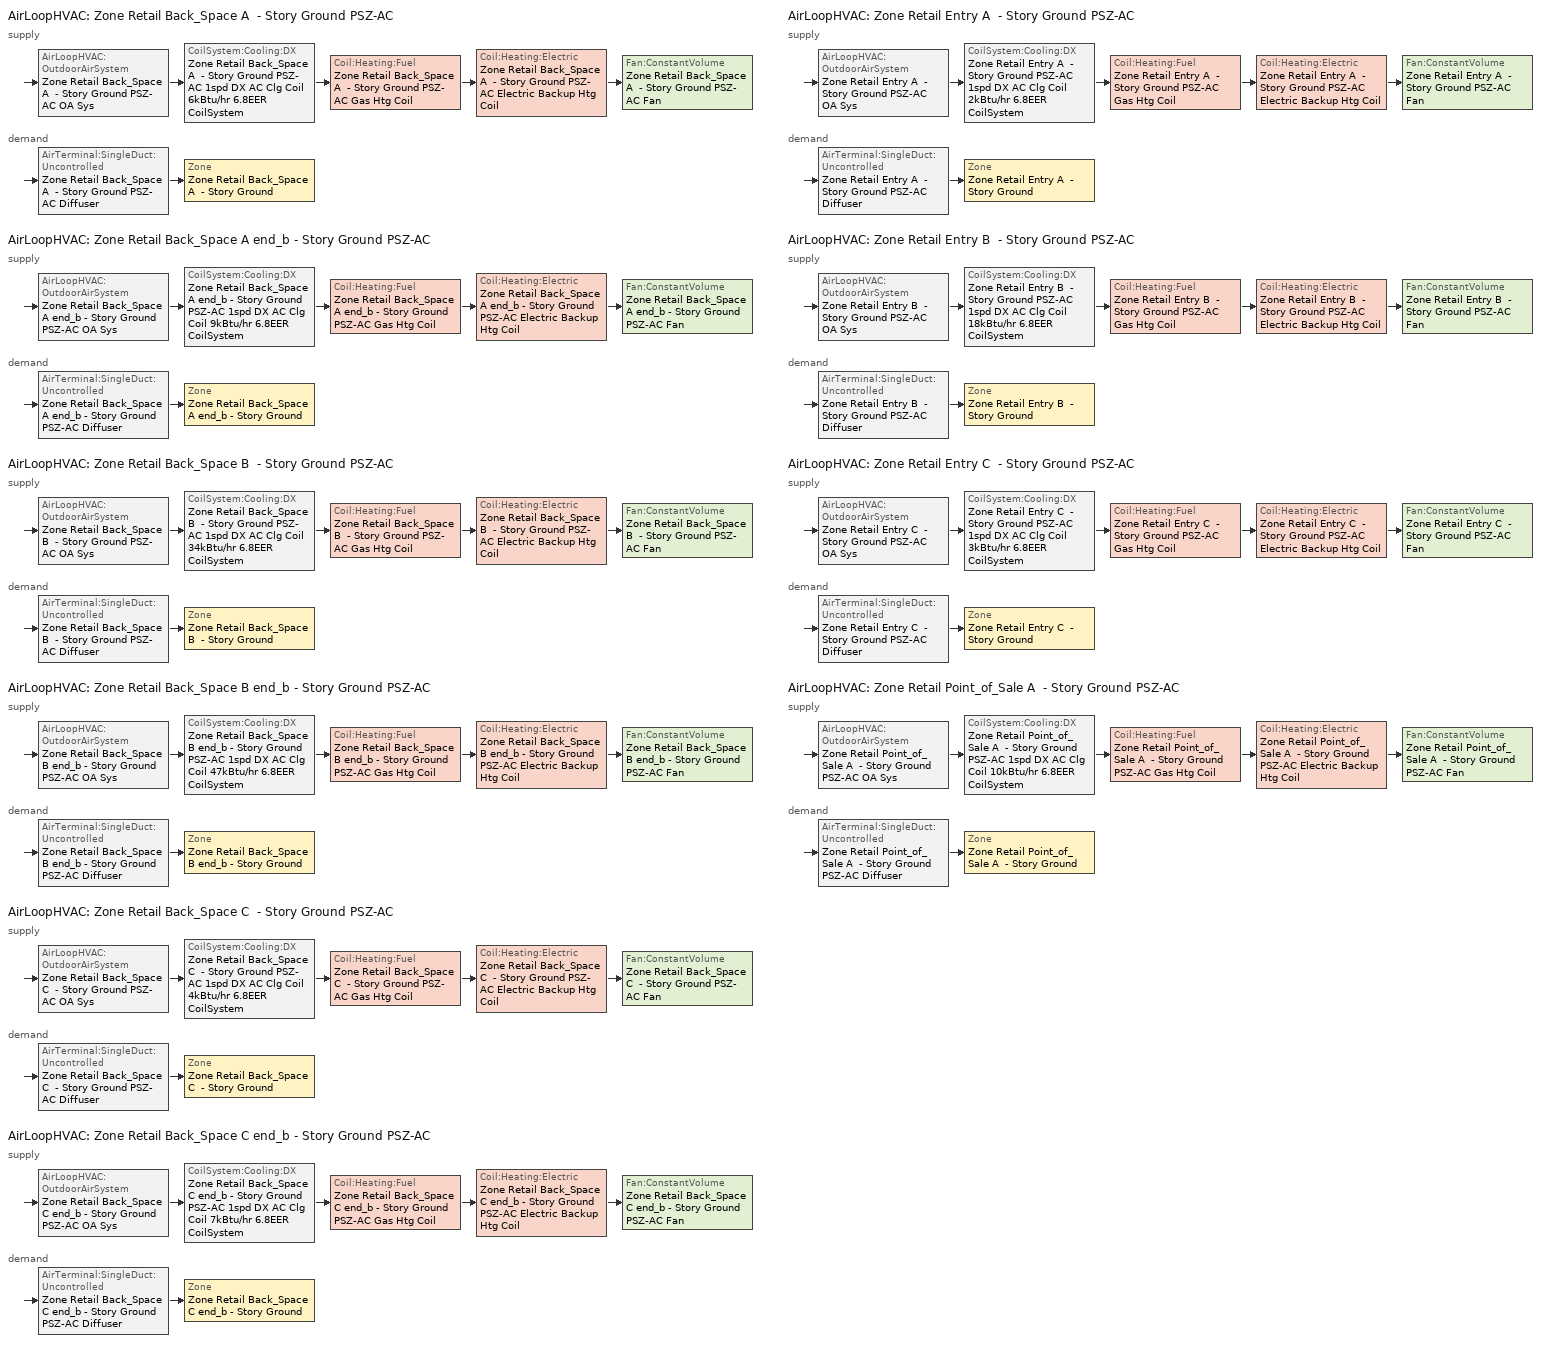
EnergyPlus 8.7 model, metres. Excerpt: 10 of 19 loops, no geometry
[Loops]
AirLoopHVAC 'Zone Retail Back_Space A  - Story Ground PSZ-AC'
 supply: AirLoopHVAC:OutdoorAirSystem 'Zone Retail Back_Space A  - Story Ground PSZ-AC OA Sys' > CoilSystem:Cooling:DX 'Zone Retail Back_Space A  - Story Ground PSZ-AC 1spd DX AC Clg Coil 6kBtu/hr 6.8EER CoilSystem' > Coil:Heating:Fuel 'Zone Retail Back_Space A  - Story Ground PSZ-AC Gas Htg Coil' > Coil:Heating:Electric 'Zone Retail Back_Space A  - Story Ground PSZ-AC Electric Backup Htg Coil' > Fan:ConstantVolume 'Zone Retail Back_Space A  - Story Ground PSZ-AC Fan'
 demand: AirTerminal:SingleDuct:Uncontrolled 'Zone Retail Back_Space A  - Story Ground PSZ-AC Diffuser' > Zone 'Zone Retail Back_Space A  - Story Ground'
AirLoopHVAC 'Zone Retail Back_Space A end_b - Story Ground PSZ-AC'
 supply: AirLoopHVAC:OutdoorAirSystem 'Zone Retail Back_Space A end_b - Story Ground PSZ-AC OA Sys' > CoilSystem:Cooling:DX 'Zone Retail Back_Space A end_b - Story Ground PSZ-AC 1spd DX AC Clg Coil 9kBtu/hr 6.8EER CoilSystem' > Coil:Heating:Fuel 'Zone Retail Back_Space A end_b - Story Ground PSZ-AC Gas Htg Coil' > Coil:Heating:Electric 'Zone Retail Back_Space A end_b - Story Ground PSZ-AC Electric Backup Htg Coil' > Fan:ConstantVolume 'Zone Retail Back_Space A end_b - Story Ground PSZ-AC Fan'
 demand: AirTerminal:SingleDuct:Uncontrolled 'Zone Retail Back_Space A end_b - Story Ground PSZ-AC Diffuser' > Zone 'Zone Retail Back_Space A end_b - Story Ground'
AirLoopHVAC 'Zone Retail Back_Space B  - Story Ground PSZ-AC'
 supply: AirLoopHVAC:OutdoorAirSystem 'Zone Retail Back_Space B  - Story Ground PSZ-AC OA Sys' > CoilSystem:Cooling:DX 'Zone Retail Back_Space B  - Story Ground PSZ-AC 1spd DX AC Clg Coil 34kBtu/hr 6.8EER CoilSystem' > Coil:Heating:Fuel 'Zone Retail Back_Space B  - Story Ground PSZ-AC Gas Htg Coil' > Coil:Heating:Electric 'Zone Retail Back_Space B  - Story Ground PSZ-AC Electric Backup Htg Coil' > Fan:ConstantVolume 'Zone Retail Back_Space B  - Story Ground PSZ-AC Fan'
 demand: AirTerminal:SingleDuct:Uncontrolled 'Zone Retail Back_Space B  - Story Ground PSZ-AC Diffuser' > Zone 'Zone Retail Back_Space B  - Story Ground'
AirLoopHVAC 'Zone Retail Back_Space B end_b - Story Ground PSZ-AC'
 supply: AirLoopHVAC:OutdoorAirSystem 'Zone Retail Back_Space B end_b - Story Ground PSZ-AC OA Sys' > CoilSystem:Cooling:DX 'Zone Retail Back_Space B end_b - Story Ground PSZ-AC 1spd DX AC Clg Coil 47kBtu/hr 6.8EER CoilSystem' > Coil:Heating:Fuel 'Zone Retail Back_Space B end_b - Story Ground PSZ-AC Gas Htg Coil' > Coil:Heating:Electric 'Zone Retail Back_Space B end_b - Story Ground PSZ-AC Electric Backup Htg Coil' > Fan:ConstantVolume 'Zone Retail Back_Space B end_b - Story Ground PSZ-AC Fan'
 demand: AirTerminal:SingleDuct:Uncontrolled 'Zone Retail Back_Space B end_b - Story Ground PSZ-AC Diffuser' > Zone 'Zone Retail Back_Space B end_b - Story Ground'
AirLoopHVAC 'Zone Retail Back_Space C  - Story Ground PSZ-AC'
 supply: AirLoopHVAC:OutdoorAirSystem 'Zone Retail Back_Space C  - Story Ground PSZ-AC OA Sys' > CoilSystem:Cooling:DX 'Zone Retail Back_Space C  - Story Ground PSZ-AC 1spd DX AC Clg Coil 4kBtu/hr 6.8EER CoilSystem' > Coil:Heating:Fuel 'Zone Retail Back_Space C  - Story Ground PSZ-AC Gas Htg Coil' > Coil:Heating:Electric 'Zone Retail Back_Space C  - Story Ground PSZ-AC Electric Backup Htg Coil' > Fan:ConstantVolume 'Zone Retail Back_Space C  - Story Ground PSZ-AC Fan'
 demand: AirTerminal:SingleDuct:Uncontrolled 'Zone Retail Back_Space C  - Story Ground PSZ-AC Diffuser' > Zone 'Zone Retail Back_Space C  - Story Ground'
AirLoopHVAC 'Zone Retail Back_Space C end_b - Story Ground PSZ-AC'
 supply: AirLoopHVAC:OutdoorAirSystem 'Zone Retail Back_Space C end_b - Story Ground PSZ-AC OA Sys' > CoilSystem:Cooling:DX 'Zone Retail Back_Space C end_b - Story Ground PSZ-AC 1spd DX AC Clg Coil 7kBtu/hr 6.8EER CoilSystem' > Coil:Heating:Fuel 'Zone Retail Back_Space C end_b - Story Ground PSZ-AC Gas Htg Coil' > Coil:Heating:Electric 'Zone Retail Back_Space C end_b - Story Ground PSZ-AC Electric Backup Htg Coil' > Fan:ConstantVolume 'Zone Retail Back_Space C end_b - Story Ground PSZ-AC Fan'
 demand: AirTerminal:SingleDuct:Uncontrolled 'Zone Retail Back_Space C end_b - Story Ground PSZ-AC Diffuser' > Zone 'Zone Retail Back_Space C end_b - Story Ground'
AirLoopHVAC 'Zone Retail Entry A  - Story Ground PSZ-AC'
 supply: AirLoopHVAC:OutdoorAirSystem 'Zone Retail Entry A  - Story Ground PSZ-AC OA Sys' > CoilSystem:Cooling:DX 'Zone Retail Entry A  - Story Ground PSZ-AC 1spd DX AC Clg Coil 2kBtu/hr 6.8EER CoilSystem' > Coil:Heating:Fuel 'Zone Retail Entry A  - Story Ground PSZ-AC Gas Htg Coil' > Coil:Heating:Electric 'Zone Retail Entry A  - Story Ground PSZ-AC Electric Backup Htg Coil' > Fan:ConstantVolume 'Zone Retail Entry A  - Story Ground PSZ-AC Fan'
 demand: AirTerminal:SingleDuct:Uncontrolled 'Zone Retail Entry A  - Story Ground PSZ-AC Diffuser' > Zone 'Zone Retail Entry A  - Story Ground'
AirLoopHVAC 'Zone Retail Entry B  - Story Ground PSZ-AC'
 supply: AirLoopHVAC:OutdoorAirSystem 'Zone Retail Entry B  - Story Ground PSZ-AC OA Sys' > CoilSystem:Cooling:DX 'Zone Retail Entry B  - Story Ground PSZ-AC 1spd DX AC Clg Coil 18kBtu/hr 6.8EER CoilSystem' > Coil:Heating:Fuel 'Zone Retail Entry B  - Story Ground PSZ-AC Gas Htg Coil' > Coil:Heating:Electric 'Zone Retail Entry B  - Story Ground PSZ-AC Electric Backup Htg Coil' > Fan:ConstantVolume 'Zone Retail Entry B  - Story Ground PSZ-AC Fan'
 demand: AirTerminal:SingleDuct:Uncontrolled 'Zone Retail Entry B  - Story Ground PSZ-AC Diffuser' > Zone 'Zone Retail Entry B  - Story Ground'
AirLoopHVAC 'Zone Retail Entry C  - Story Ground PSZ-AC'
 supply: AirLoopHVAC:OutdoorAirSystem 'Zone Retail Entry C  - Story Ground PSZ-AC OA Sys' > CoilSystem:Cooling:DX 'Zone Retail Entry C  - Story Ground PSZ-AC 1spd DX AC Clg Coil 3kBtu/hr 6.8EER CoilSystem' > Coil:Heating:Fuel 'Zone Retail Entry C  - Story Ground PSZ-AC Gas Htg Coil' > Coil:Heating:Electric 'Zone Retail Entry C  - Story Ground PSZ-AC Electric Backup Htg Coil' > Fan:ConstantVolume 'Zone Retail Entry C  - Story Ground PSZ-AC Fan'
 demand: AirTerminal:SingleDuct:Uncontrolled 'Zone Retail Entry C  - Story Ground PSZ-AC Diffuser' > Zone 'Zone Retail Entry C  - Story Ground'
AirLoopHVAC 'Zone Retail Point_of_Sale A  - Story Ground PSZ-AC'
 supply: AirLoopHVAC:OutdoorAirSystem 'Zone Retail Point_of_Sale A  - Story Ground PSZ-AC OA Sys' > CoilSystem:Cooling:DX 'Zone Retail Point_of_Sale A  - Story Ground PSZ-AC 1spd DX AC Clg Coil 10kBtu/hr 6.8EER CoilSystem' > Coil:Heating:Fuel 'Zone Retail Point_of_Sale A  - Story Ground PSZ-AC Gas Htg Coil' > Coil:Heating:Electric 'Zone Retail Point_of_Sale A  - Story Ground PSZ-AC Electric Backup Htg Coil' > Fan:ConstantVolume 'Zone Retail Point_of_Sale A  - Story Ground PSZ-AC Fan'
 demand: AirTerminal:SingleDuct:Uncontrolled 'Zone Retail Point_of_Sale A  - Story Ground PSZ-AC Diffuser' > Zone 'Zone Retail Point_of_Sale A  - Story Ground'
[ZoneControl:Thermostat] Control Object Type 1=ThermostatSetpoint:DualSetpoint
Name | Zone or ZoneList | Control Type Schedule | Control Name 1
Zone Retail Back_Space A  - Story Ground Thermostat | Zone Retail Back_Space A  - Story Ground | Zone Retail Back_Space A  - Story Ground Thermostat Schedule | Retail Back_Space - CEC Pre-1978 Thermostat 5
Zone Retail Back_Space A end_b - Story Ground Thermostat | Zone Retail Back_Space A end_b - Story Ground | Zone Retail Back_Space A end_b - Story Ground Thermostat Schedule | Retail Back_Space - CEC Pre-1978 Thermostat
Zone Retail Back_Space B  - Story Ground Thermostat | Zone Retail Back_Space B  - Story Ground | Zone Retail Back_Space B  - Story Ground Thermostat Schedule | Retail Back_Space - CEC Pre-1978 Thermostat 4
Zone Retail Back_Space B end_b - Story Ground Thermostat | Zone Retail Back_Space B end_b - Story Ground | Zone Retail Back_Space B end_b - Story Ground Thermostat Schedule | Retail Back_Space - CEC Pre-1978 Thermostat 2
Zone Retail Back_Space C  - Story Ground Thermostat | Zone Retail Back_Space C  - Story Ground | Zone Retail Back_Space C  - Story Ground Thermostat Schedule | Retail Back_Space - CEC Pre-1978 Thermostat 1
Zone Retail Back_Space C end_b - Story Ground Thermostat | Zone Retail Back_Space C end_b - Story Ground | Zone Retail Back_Space C end_b - Story Ground Thermostat Schedule | Retail Back_Space - CEC Pre-1978 Thermostat 3
Zone Retail Entry A  - Story Ground Thermostat | Zone Retail Entry A  - Story Ground | Zone Retail Entry A  - Story Ground Thermostat Schedule | Retail Entry - CEC Pre-1978 Thermostat 1
Zone Retail Entry B  - Story Ground Thermostat | Zone Retail Entry B  - Story Ground | Zone Retail Entry B  - Story Ground Thermostat Schedule | Retail Entry - CEC Pre-1978 Thermostat 2
Zone Retail Entry C  - Story Ground Thermostat | Zone Retail Entry C  - Story Ground | Zone Retail Entry C  - Story Ground Thermostat Schedule | Retail Entry - CEC Pre-1978 Thermostat
Zone Retail Point_of_Sale A  - Story Ground Thermostat | Zone Retail Point_of_Sale A  - Story Ground | Zone Retail Point_of_Sale A  - Story Ground Thermostat Schedule | Retail Point_of_Sale - CEC Pre-1978 Thermostat 2
[ThermostatSetpoint:DualSetpoint] Heating Setpoint Temperature Schedule=Retail HtgSetp
Name | Cooling Setpoint Temperature Schedule
Retail Back_Space - CEC Pre-1978 Thermostat 5; Retail Back_Space - CEC Pre-1978 Thermostat; Retail Back_Space - CEC Pre-1978 Thermostat 4; Retail Back_Space - CEC Pre-1978 Thermostat 2; Retail Back_Space - CEC Pre-1978 Thermostat 1; Retail Back_Space - CEC Pre-1978 Thermostat 3; Retail Point_of_Sale - CEC Pre-1978 Thermostat 2 | Retail ClgSetp
Retail Entry - CEC Pre-1978 Thermostat 1; Retail Entry - CEC Pre-1978 Thermostat 2; Retail Entry - CEC Pre-1978 Thermostat | Retail FRONT ENTRY COOLING_CBES
[AirTerminal:SingleDuct:Uncontrolled] Availability Schedule=Always On Discrete; Maximum Air Flow Rate {m3/s}=AutoSize
Zone Retail Back_Space A  - Story Ground PSZ-AC Diffuser; Zone Retail Back_Space A end_b - Story Ground PSZ-AC Diffuser; Zone Retail Back_Space B  - Story Ground PSZ-AC Diffuser; Zone Retail Back_Space B end_b - Story Ground PSZ-AC Diffuser; Zone Retail Back_Space C  - Story Ground PSZ-AC Diffuser; Zone Retail Back_Space C end_b - Story Ground PSZ-AC Diffuser; Zone Retail Entry A  - Story Ground PSZ-AC Diffuser; Zone Retail Entry B  - Story Ground PSZ-AC Diffuser; Zone Retail Entry C  - Story Ground PSZ-AC Diffuser; Zone Retail Point_of_Sale A  - Story Ground PSZ-AC Diffuser
[Zone equipment]
Zone Retail Back_Space A  - Story Ground: Zone Retail Back_Space A  - Story Ground PSZ-AC Diffuser
Zone Retail Back_Space A end_b - Story Ground: Zone Retail Back_Space A end_b - Story Ground PSZ-AC Diffuser
Zone Retail Back_Space B  - Story Ground: Zone Retail Back_Space B  - Story Ground PSZ-AC Diffuser
Zone Retail Back_Space B end_b - Story Ground: Zone Retail Back_Space B end_b - Story Ground PSZ-AC Diffuser
Zone Retail Back_Space C  - Story Ground: Zone Retail Back_Space C  - Story Ground PSZ-AC Diffuser
Zone Retail Back_Space C end_b - Story Ground: Zone Retail Back_Space C end_b - Story Ground PSZ-AC Diffuser
Zone Retail Entry A  - Story Ground: Zone Retail Entry A  - Story Ground PSZ-AC Diffuser
Zone Retail Entry B  - Story Ground: Zone Retail Entry B  - Story Ground PSZ-AC Diffuser
Zone Retail Entry C  - Story Ground: Zone Retail Entry C  - Story Ground PSZ-AC Diffuser
Zone Retail Point_of_Sale A  - Story Ground: Zone Retail Point_of_Sale A  - Story Ground PSZ-AC Diffuser
[Sizing:Zone] Zone Cooling Design Supply Air Temperature Input Method=SupplyAirTemperature; Zone Cooling Design Supply Air Temperature {C}=12.8; Zone Cooling Design Supply Air Temperature Difference {deltaC}=11.11; Zone Heating Design Supply Air Temperature Input Method=SupplyAirTemperature; Zone Heating Design Supply Air Temperature {C}=40; Zone Heating Design Supply Air Temperature Difference {deltaC}=11.11; Zone Cooling Design Supply Air Humidity Ratio {kgWater/kgDryAir}=0.0085; Zone Heating Design Supply Air Humidity Ratio {kgWater/kgDryAir}=0.008; Cooling Design Air Flow Method=DesignDay; Cooling Design Air Flow Rate {m3/s}=0; Cooling Minimum Air Flow per Zone Floor Area {m3/s-m2}=0.000762; Cooling Minimum Air Flow {m3/s}=0; Cooling Minimum Air Flow Fraction=0; Heating Design Air Flow Method=DesignDay; Heating Design Air Flow Rate {m3/s}=0; Heating Maximum Air Flow per Zone Floor Area {m3/s-m2}=0.002032; Heating Maximum Air Flow {m3/s}=0.141576; Heating Maximum Air Flow Fraction=0.3; Account for Dedicated Outdoor Air System=No
Name | Design Specification Outdoor Air Object | Design Specification Zone Air Distribution Object
Zone Retail Back_Space A  - Story Ground | Retail Back_Space Ventilation | Zone Retail Back_Space A  - Story Ground Design Spec Zone Air Dist
Zone Retail Back_Space A end_b - Story Ground | Retail Back_Space Ventilation | Zone Retail Back_Space A end_b - Story Ground Design Spec Zone Air Dist
Zone Retail Back_Space B  - Story Ground | Retail Back_Space Ventilation | Zone Retail Back_Space B  - Story Ground Design Spec Zone Air Dist
Zone Retail Back_Space B end_b - Story Ground | Retail Back_Space Ventilation | Zone Retail Back_Space B end_b - Story Ground Design Spec Zone Air Dist
Zone Retail Back_Space C  - Story Ground | Retail Back_Space Ventilation | Zone Retail Back_Space C  - Story Ground Design Spec Zone Air Dist
Zone Retail Back_Space C end_b - Story Ground | Retail Back_Space Ventilation | Zone Retail Back_Space C end_b - Story Ground Design Spec Zone Air Dist
Zone Retail Entry A  - Story Ground | Retail Entry Ventilation | Zone Retail Entry A  - Story Ground Design Spec Zone Air Dist
Zone Retail Entry B  - Story Ground | Retail Entry Ventilation | Zone Retail Entry B  - Story Ground Design Spec Zone Air Dist
Zone Retail Entry C  - Story Ground | Retail Entry Ventilation | Zone Retail Entry C  - Story Ground Design Spec Zone Air Dist
Zone Retail Point_of_Sale A  - Story Ground | Retail Point_of_Sale Ventilation | Zone Retail Point_of_Sale A  - Story Ground Design Spec Zone Air Dist
[DesignSpecification:ZoneAirDistribution] Zone Air Distribution Effectiveness in Cooling Mode=1; Zone Air Distribution Effectiveness in Heating Mode=1
Zone Retail Back_Space A  - Story Ground Design Spec Zone Air Dist; Zone Retail Back_Space A end_b - Story Ground Design Spec Zone Air Dist; Zone Retail Back_Space B  - Story Ground Design Spec Zone Air Dist; Zone Retail Back_Space B end_b - Story Ground Design Spec Zone Air Dist; Zone Retail Back_Space C  - Story Ground Design Spec Zone Air Dist; Zone Retail Back_Space C end_b - Story Ground Design Spec Zone Air Dist; Zone Retail Entry A  - Story Ground Design Spec Zone Air Dist; Zone Retail Entry B  - Story Ground Design Spec Zone Air Dist; Zone Retail Entry C  - Story Ground Design Spec Zone Air Dist; Zone Retail Point_of_Sale A  - Story Ground Design Spec Zone Air Dist
[Controller:MechanicalVentilation] Availability Schedule=Always On Discrete; Demand Controlled Ventilation=No; System Outdoor Air Method=ZoneSum
Name | Zone Name 1 | Design Specification Outdoor Air Object Name 1 | Design Specification Zone Air Distribution Object Name 1
Controller Mechanical Ventilation 17 | Zone Retail Back_Space A  - Story Ground | Retail Back_Space Ventilation | Zone Retail Back_Space A  - Story Ground Design Spec Zone Air Dist
Controller Mechanical Ventilation 18 | Zone Retail Back_Space A end_b - Story Ground | Retail Back_Space Ventilation | Zone Retail Back_Space A end_b - Story Ground Design Spec Zone Air Dist
Controller Mechanical Ventilation 15 | Zone Retail Back_Space B  - Story Ground | Retail Back_Space Ventilation | Zone Retail Back_Space B  - Story Ground Design Spec Zone Air Dist
Controller Mechanical Ventilation 3 | Zone Retail Back_Space B end_b - Story Ground | Retail Back_Space Ventilation | Zone Retail Back_Space B end_b - Story Ground Design Spec Zone Air Dist
Controller Mechanical Ventilation 4 | Zone Retail Back_Space C  - Story Ground | Retail Back_Space Ventilation | Zone Retail Back_Space C  - Story Ground Design Spec Zone Air Dist
Controller Mechanical Ventilation 6 | Zone Retail Back_Space C end_b - Story Ground | Retail Back_Space Ventilation | Zone Retail Back_Space C end_b - Story Ground Design Spec Zone Air Dist
Controller Mechanical Ventilation 9 | Zone Retail Entry A  - Story Ground | Retail Entry Ventilation | Zone Retail Entry A  - Story Ground Design Spec Zone Air Dist
Controller Mechanical Ventilation 8 | Zone Retail Entry B  - Story Ground | Retail Entry Ventilation | Zone Retail Entry B  - Story Ground Design Spec Zone Air Dist
Controller Mechanical Ventilation 12 | Zone Retail Entry C  - Story Ground | Retail Entry Ventilation | Zone Retail Entry C  - Story Ground Design Spec Zone Air Dist
Controller Mechanical Ventilation 5 | Zone Retail Point_of_Sale A  - Story Ground | Retail Point_of_Sale Ventilation | Zone Retail Point_of_Sale A  - Story Ground Design Spec Zone Air Dist
[DesignSpecification:OutdoorAir] Outdoor Air Method=Maximum; Outdoor Air Flow per Person {m3/s-person}=0.00707921; Outdoor Air Flow per Zone Floor Area {m3/s-m2}=0.001016; Outdoor Air Flow per Zone {m3/s}=0; Outdoor Air Flow Air Changes per Hour {1/hr}=0
Retail Back_Space Ventilation; Retail Entry Ventilation; Retail Point_of_Sale Ventilation
[AirLoopHVAC] Design Supply Air Flow Rate {m3/s}=AutoSize
Zone Retail Back_Space A  - Story Ground PSZ-AC; Zone Retail Back_Space A end_b - Story Ground PSZ-AC; Zone Retail Back_Space B  - Story Ground PSZ-AC; Zone Retail Back_Space B end_b - Story Ground PSZ-AC; Zone Retail Back_Space C  - Story Ground PSZ-AC; Zone Retail Back_Space C end_b - Story Ground PSZ-AC; Zone Retail Entry A  - Story Ground PSZ-AC; Zone Retail Entry B  - Story Ground PSZ-AC; Zone Retail Entry C  - Story Ground PSZ-AC; Zone Retail Point_of_Sale A  - Story Ground PSZ-AC
[Sizing:System] Type of Load to Size On=Sensible; Design Outdoor Air Flow Rate {m3/s}=Autosize; Central Heating Maximum System Air Flow Ratio=1; Preheat Design Temperature {C}=7; Preheat Design Humidity Ratio {kgWater/kgDryAir}=0.008; Precool Design Temperature {C}=12.8; Precool Design Humidity Ratio {kgWater/kgDryAir}=0.008; Central Cooling Design Supply Air Temperature {C}=12.8; Central Heating Design Supply Air Temperature {C}=40; Type of Zone Sum to Use=Coincident; 100% Outdoor Air in Cooling=No; 100% Outdoor Air in Heating=No; Central Cooling Design Supply Air Humidity Ratio {kgWater/kgDryAir}=0.0085; Central Heating Design Supply Air Humidity Ratio {kgWater/kgDryAir}=0.008; Cooling Supply Air Flow Rate Method=DesignDay; Cooling Supply Air Flow Rate {m3/s}=0; Cooling Supply Air Flow Rate Per Floor Area {m3/s-m2}=0.00996765; Cooling Fraction of Autosized Cooling Supply Air Flow Rate=1; Cooling Supply Air Flow Rate Per Unit Cooling Capacity {m3/s-W}=3.94755e-05; Heating Supply Air Flow Rate Method=DesignDay; Heating Supply Air Flow Rate {m3/s}=0; Heating Supply Air Flow Rate Per Floor Area {m3/s-m2}=0.00996765; Heating Fraction of Autosized Heating Supply Air Flow Rate=1; Heating Fraction of Autosized Cooling Supply Air Flow Rate=1; Heating Supply Air Flow Rate Per Unit Heating Capacity {m3/s-W}=3.15882e-05; System Outdoor Air Method=ZoneSum; Zone Maximum Outdoor Air Fraction=1; Cooling Design Capacity Method=CoolingDesignCapacity; Cooling Design Capacity {W}=Autosize; Cooling Design Capacity Per Floor Area {W/m2}=234.7; Fraction of Autosized Cooling Design Capacity=1; Heating Design Capacity Method=HeatingDesignCapacity; Heating Design Capacity {W}=Autosize; Heating Design Capacity Per Floor Area {W/m2}=157; Fraction of Autosized Heating Design Capacity=1; Central Cooling Capacity Control Method=OnOff
Zone Retail Back_Space A  - Story Ground PSZ-AC; Zone Retail Back_Space A end_b - Story Ground PSZ-AC; Zone Retail Back_Space B  - Story Ground PSZ-AC; Zone Retail Back_Space B end_b - Story Ground PSZ-AC; Zone Retail Back_Space C  - Story Ground PSZ-AC; Zone Retail Back_Space C end_b - Story Ground PSZ-AC; Zone Retail Entry A  - Story Ground PSZ-AC; Zone Retail Entry B  - Story Ground PSZ-AC; Zone Retail Entry C  - Story Ground PSZ-AC; Zone Retail Point_of_Sale A  - Story Ground PSZ-AC
[Controller:OutdoorAir] Minimum Outdoor Air Flow Rate {m3/s}=0; Maximum Outdoor Air Flow Rate {m3/s}=Autosize; Economizer Control Type=NoEconomizer; Economizer Control Action Type=ModulateFlow; Economizer Maximum Limit Dry-Bulb Temperature {C}=28; Economizer Maximum Limit Enthalpy {J/kg}=64000; Economizer Minimum Limit Dry-Bulb Temperature {C}=-100; Lockout Type=LockoutWithCompressor; Minimum Limit Type=FixedMinimum; Minimum Outdoor Air Schedule=Always On Discrete; High Humidity Control=No; Control High Indoor Humidity Based on Outdoor Humidity Ratio=Yes; Heat Recovery Bypass Control Type=BypassWhenOAFlowGreaterThanMinimum
Name | Mechanical Ventilation Controller
Zone Retail Back_Space A  - Story Ground PSZ-AC OA Sys Controller | Controller Mechanical Ventilation 17
Zone Retail Back_Space A end_b - Story Ground PSZ-AC OA Sys Controller | Controller Mechanical Ventilation 18
Zone Retail Back_Space B  - Story Ground PSZ-AC OA Sys Controller | Controller Mechanical Ventilation 15
Zone Retail Back_Space B end_b - Story Ground PSZ-AC OA Sys Controller | Controller Mechanical Ventilation 3
Zone Retail Back_Space C  - Story Ground PSZ-AC OA Sys Controller | Controller Mechanical Ventilation 4
Zone Retail Back_Space C end_b - Story Ground PSZ-AC OA Sys Controller | Controller Mechanical Ventilation 6
Zone Retail Entry A  - Story Ground PSZ-AC OA Sys Controller | Controller Mechanical Ventilation 9
Zone Retail Entry B  - Story Ground PSZ-AC OA Sys Controller | Controller Mechanical Ventilation 8
Zone Retail Entry C  - Story Ground PSZ-AC OA Sys Controller | Controller Mechanical Ventilation 12
Zone Retail Point_of_Sale A  - Story Ground PSZ-AC OA Sys Controller | Controller Mechanical Ventilation 5
[SetpointManager:MixedAir] Control Variable=Temperature
Node 243 OS Default SPM; Node 242 OS Default SPM; Node 241 OS Default SPM; Node 240 OS Default SPM; Node 255 OS Default SPM; Node 254 OS Default SPM; Node 253 OS Default SPM; Node 252 OS Default SPM; Node 219 OS Default SPM; Node 218 OS Default SPM; Node 217 OS Default SPM; Node 216 OS Default SPM; Node 75 OS Default SPM; Node 74 OS Default SPM; Node 73 OS Default SPM; Node 72 OS Default SPM; Node 87 OS Default SPM; Node 86 OS Default SPM; Node 85 OS Default SPM; Node 84 OS Default SPM; Node 111 OS Default SPM; Node 110 OS Default SPM; Node 109 OS Default SPM; Node 108 OS Default SPM; Node 147 OS Default SPM; Node 146 OS Default SPM; Node 145 OS Default SPM; Node 144 OS Default SPM; Node 135 OS Default SPM; Node 134 OS Default SPM; Node 133 OS Default SPM; Node 132 OS Default SPM; Node 183 OS Default SPM; Node 182 OS Default SPM; Node 181 OS Default SPM; Node 180 OS Default SPM; Node 99 OS Default SPM; Node 98 OS Default SPM; Node 97 OS Default SPM; Node 96 OS Default SPM
[CoilSystem:Cooling:DX] Availability Schedule=Always On Discrete
Name | Cooling Coil
Zone Retail Back_Space A  - Story Ground PSZ-AC 1spd DX AC Clg Coil 6kBtu/hr 6.8EER CoilSystem | Zone Retail Back_Space A  - Story Ground PSZ-AC 1spd DX AC Clg Coil 6kBtu/hr 6.8EER
Zone Retail Back_Space A end_b - Story Ground PSZ-AC 1spd DX AC Clg Coil 9kBtu/hr 6.8EER CoilSystem | Zone Retail Back_Space A end_b - Story Ground PSZ-AC 1spd DX AC Clg Coil 9kBtu/hr 6.8EER
Zone Retail Back_Space B  - Story Ground PSZ-AC 1spd DX AC Clg Coil 34kBtu/hr 6.8EER CoilSystem | Zone Retail Back_Space B  - Story Ground PSZ-AC 1spd DX AC Clg Coil 34kBtu/hr 6.8EER
Zone Retail Back_Space B end_b - Story Ground PSZ-AC 1spd DX AC Clg Coil 47kBtu/hr 6.8EER CoilSystem | Zone Retail Back_Space B end_b - Story Ground PSZ-AC 1spd DX AC Clg Coil 47kBtu/hr 6.8EER
Zone Retail Back_Space C  - Story Ground PSZ-AC 1spd DX AC Clg Coil 4kBtu/hr 6.8EER CoilSystem | Zone Retail Back_Space C  - Story Ground PSZ-AC 1spd DX AC Clg Coil 4kBtu/hr 6.8EER
Zone Retail Back_Space C end_b - Story Ground PSZ-AC 1spd DX AC Clg Coil 7kBtu/hr 6.8EER CoilSystem | Zone Retail Back_Space C end_b - Story Ground PSZ-AC 1spd DX AC Clg Coil 7kBtu/hr 6.8EER
Zone Retail Entry A  - Story Ground PSZ-AC 1spd DX AC Clg Coil 2kBtu/hr 6.8EER CoilSystem | Zone Retail Entry A  - Story Ground PSZ-AC 1spd DX AC Clg Coil 2kBtu/hr 6.8EER
Zone Retail Entry B  - Story Ground PSZ-AC 1spd DX AC Clg Coil 18kBtu/hr 6.8EER CoilSystem | Zone Retail Entry B  - Story Ground PSZ-AC 1spd DX AC Clg Coil 18kBtu/hr 6.8EER
Zone Retail Entry C  - Story Ground PSZ-AC 1spd DX AC Clg Coil 3kBtu/hr 6.8EER CoilSystem | Zone Retail Entry C  - Story Ground PSZ-AC 1spd DX AC Clg Coil 3kBtu/hr 6.8EER
Zone Retail Point_of_Sale A  - Story Ground PSZ-AC 1spd DX AC Clg Coil 10kBtu/hr 6.8EER CoilSystem | Zone Retail Point_of_Sale A  - Story Ground PSZ-AC 1spd DX AC Clg Coil 10kBtu/hr 6.8EER
[Coil:Cooling:DX:SingleSpeed] Availability Schedule=Always On Discrete; Gross Rated Total Cooling Capacity {W}=Autosize; Gross Rated Sensible Heat Ratio=Autosize; Rated Air Flow Rate {m3/s}=Autosize; Rated Evaporator Fan Power Per Volume Flow Rate {W/(m3/s)}=773.3; Condenser Type=AirCooled; Evaporative Condenser Effectiveness=0; Crankcase Heater Capacity {W}=0; Maximum Outdoor Dry-Bulb Temperature for Crankcase Heater Operation {C}=0; Basin Heater Capacity {W/K}=0; Basin Heater Setpoint Temperature {C}=10
Name | Gross Rated Cooling COP {W/W} | Total Cooling Capacity Function of Temperature Curve | Total Cooling Capacity Function of Flow Fraction Curve | Energy Input Ratio Function of Temperature Curve | Energy Input Ratio Function of Flow Fraction Curve | Part Load Fraction Correlation Curve
Zone Retail Back_Space A  - Story Ground PSZ-AC 1spd DX AC Clg Coil 6kBtu/hr 6.8EER | 2.3017 | Curve_Biquadratic_CBES_03 | Curve_Quadratic_CBES_04 | Curve_Biquadratic_CBES_04 | Curve_Quadratic_CBES_05 | Curve_Quadratic_CBES_06
Zone Retail Back_Space A end_b - Story Ground PSZ-AC 1spd DX AC Clg Coil 9kBtu/hr 6.8EER | 2.30325 | Curve_Biquadratic_CBES_5 | Curve_Quadratic_CBES_7 | Curve_Biquadratic_CBES_6 | Curve_Quadratic_CBES_8 | Curve_Quadratic_CBES_9
Zone Retail Back_Space B  - Story Ground PSZ-AC 1spd DX AC Clg Coil 34kBtu/hr 6.8EER | 2.31627 | Curve_Biquadratic_CBES_7 | Curve_Quadratic_CBES_10 | Curve_Biquadratic_CBES_8 | Curve_Quadratic_CBES_11 | Curve_Quadratic_CBES_12
Zone Retail Back_Space B end_b - Story Ground PSZ-AC 1spd DX AC Clg Coil 47kBtu/hr 6.8EER | 2.32351 | Curve_Biquadratic_CBES_9 | Curve_Quadratic_CBES_13 | Curve_Biquadratic_CBES_10 | Curve_Quadratic_CBES_14 | Curve_Quadratic_CBES_15
Zone Retail Back_Space C  - Story Ground PSZ-AC 1spd DX AC Clg Coil 4kBtu/hr 6.8EER | 2.3004 | Curve_Biquadratic_CBES_11 | Curve_Quadratic_CBES_16 | Curve_Biquadratic_CBES_12 | Curve_Quadratic_CBES_17 | Curve_Quadratic_CBES_18
Zone Retail Back_Space C end_b - Story Ground PSZ-AC 1spd DX AC Clg Coil 7kBtu/hr 6.8EER | 2.30234 | Curve_Biquadratic_CBES_13 | Curve_Quadratic_CBES_19 | Curve_Biquadratic_CBES_14 | Curve_Quadratic_CBES_20 | Curve_Quadratic_CBES_21
Zone Retail Entry A  - Story Ground PSZ-AC 1spd DX AC Clg Coil 2kBtu/hr 6.8EER | 2.29972 | Curve_Biquadratic_CBES_15 | Curve_Quadratic_CBES_22 | Curve_Biquadratic_CBES_16 | Curve_Quadratic_CBES_23 | Curve_Quadratic_CBES_24
Zone Retail Entry B  - Story Ground PSZ-AC 1spd DX AC Clg Coil 18kBtu/hr 6.8EER | 2.30795 | Curve_Biquadratic_CBES_17 | Curve_Quadratic_CBES_25 | Curve_Biquadratic_CBES_18 | Curve_Quadratic_CBES_26 | Curve_Quadratic_CBES_27
Zone Retail Entry C  - Story Ground PSZ-AC 1spd DX AC Clg Coil 3kBtu/hr 6.8EER | 2.29974 | Curve_Biquadratic_CBES_19 | Curve_Quadratic_CBES_28 | Curve_Biquadratic_CBES_20 | Curve_Quadratic_CBES_29 | Curve_Quadratic_CBES_30
Zone Retail Point_of_Sale A  - Story Ground PSZ-AC 1spd DX AC Clg Coil 10kBtu/hr 6.8EER | 2.30384 | Curve_Biquadratic_CBES_21 | Curve_Quadratic_CBES_31 | Curve_Biquadratic_CBES_22 | Curve_Quadratic_CBES_32 | Curve_Quadratic_CBES_33
[Coil:Heating:Fuel] Availability Schedule=Always On Discrete; Fuel Type=NaturalGas; Burner Efficiency=0.8; Nominal Capacity {W}=AutoSize; Parasitic Electric Load {W}=0; Parasitic Fuel Load {W}=0
Zone Retail Back_Space A  - Story Ground PSZ-AC Gas Htg Coil; Zone Retail Back_Space A end_b - Story Ground PSZ-AC Gas Htg Coil; Zone Retail Back_Space B  - Story Ground PSZ-AC Gas Htg Coil; Zone Retail Back_Space B end_b - Story Ground PSZ-AC Gas Htg Coil; Zone Retail Back_Space C  - Story Ground PSZ-AC Gas Htg Coil; Zone Retail Back_Space C end_b - Story Ground PSZ-AC Gas Htg Coil; Zone Retail Entry A  - Story Ground PSZ-AC Gas Htg Coil; Zone Retail Entry B  - Story Ground PSZ-AC Gas Htg Coil; Zone Retail Entry C  - Story Ground PSZ-AC Gas Htg Coil; Zone Retail Point_of_Sale A  - Story Ground PSZ-AC Gas Htg Coil
[Coil:Heating:Electric] Availability Schedule=Always On Discrete; Efficiency=1; Nominal Capacity {W}=Autosize
Zone Retail Back_Space A  - Story Ground PSZ-AC Electric Backup Htg Coil; Zone Retail Back_Space A end_b - Story Ground PSZ-AC Electric Backup Htg Coil; Zone Retail Back_Space B  - Story Ground PSZ-AC Electric Backup Htg Coil; Zone Retail Back_Space B end_b - Story Ground PSZ-AC Electric Backup Htg Coil; Zone Retail Back_Space C  - Story Ground PSZ-AC Electric Backup Htg Coil; Zone Retail Back_Space C end_b - Story Ground PSZ-AC Electric Backup Htg Coil; Zone Retail Entry A  - Story Ground PSZ-AC Electric Backup Htg Coil; Zone Retail Entry B  - Story Ground PSZ-AC Electric Backup Htg Coil; Zone Retail Entry C  - Story Ground PSZ-AC Electric Backup Htg Coil; Zone Retail Point_of_Sale A  - Story Ground PSZ-AC Electric Backup Htg Coil
[Fan:ConstantVolume] Fan Total Efficiency=0.53625; Pressure Rise {Pa}=622.722; Maximum Flow Rate {m3/s}=AutoSize; Motor Efficiency=0.825; Motor In Airstream Fraction=1
Name | Availability Schedule
Zone Retail Back_Space A  - Story Ground PSZ-AC Fan; Zone Retail Back_Space A end_b - Story Ground PSZ-AC Fan; Zone Retail Back_Space C  - Story Ground PSZ-AC Fan; Zone Retail Back_Space C end_b - Story Ground PSZ-AC Fan; Zone Retail Entry A  - Story Ground PSZ-AC Fan; Zone Retail Entry B  - Story Ground PSZ-AC Fan; Zone Retail Entry C  - Story Ground PSZ-AC Fan; Zone Retail Point_of_Sale A  - Story Ground PSZ-AC Fan | Always On Discrete
Zone Retail Back_Space B  - Story Ground PSZ-AC Fan | Zone Retail Back_Space B  - Story Ground PSZ-AC Occ Sch
Zone Retail Back_Space B end_b - Story Ground PSZ-AC Fan | Zone Retail Back_Space B end_b - Story Ground PSZ-AC Occ Sch
[SetpointManager:SingleZone:Reheat] Control Variable=Temperature; Minimum Supply Air Temperature {C}=10; Maximum Supply Air Temperature {C}=50
Name | Control Zone
Setpoint Manager Single Zone Reheat 17 | Zone Retail Back_Space A  - Story Ground
Setpoint Manager Single Zone Reheat 18 | Zone Retail Back_Space A end_b - Story Ground
Setpoint Manager Single Zone Reheat 15 | Zone Retail Back_Space B  - Story Ground
Setpoint Manager Single Zone Reheat 3 | Zone Retail Back_Space B end_b - Story Ground
Setpoint Manager Single Zone Reheat 4 | Zone Retail Back_Space C  - Story Ground
Setpoint Manager Single Zone Reheat 6 | Zone Retail Back_Space C end_b - Story Ground
Setpoint Manager Single Zone Reheat 9 | Zone Retail Entry A  - Story Ground
Setpoint Manager Single Zone Reheat 8 | Zone Retail Entry B  - Story Ground
Setpoint Manager Single Zone Reheat 12 | Zone Retail Entry C  - Story Ground
Setpoint Manager Single Zone Reheat 5 | Zone Retail Point_of_Sale A  - Story Ground
[Schedule:Compact]
Zone Retail Back_Space A  - Story Ground Thermostat Schedule; Zone Retail Back_Space A end_b - Story Ground Thermostat Schedule; Zone Retail Back_Space B  - Story Ground Thermostat Schedule; Zone Retail Back_Space B end_b - Story Ground Thermostat Schedule; Zone Retail Back_Space C  - Story Ground Thermostat Schedule; Zone Retail Back_Space C end_b - Story Ground Thermostat Schedule; Zone Retail Entry A  - Story Ground Thermostat Schedule; Zone Retail Entry B  - Story Ground Thermostat Schedule; Zone Retail Entry C  - Story Ground Thermostat Schedule; Zone Retail Point_of_Sale A  - Story Ground Thermostat Schedule: Through: 12/31, For: AllDays, Until: 24:00, 4
[Schedule:Day:Interval]
Retail HtgSetp Default: No, 06:00, 15.6, 21:00, 21, 24:00, 15.6
Retail HtgSetp Sat Day: No, 06:00, 15.6, 22:00, 21, 24:00, 15.6
Retail HtgSetp Sun Day: No, 08:00, 15.6, 19:00, 21, 24:00, 15.6
Retail HtgSetp Summer Design Day: No, 24:00, 15.6
Retail HtgSetp Winter Design Day: No, 24:00, 21
Retail ClgSetp Default; Retail ClgSetp Summer Design Day: No, 06:00, 30, 21:00, 24, 24:00, 30
Retail ClgSetp Sat Day: No, 06:00, 30, 22:00, 24, 24:00, 30
Retail ClgSetp Sun Day: No, 08:00, 30, 19:00, 24, 24:00, 30
Retail ClgSetp Winter Design Day: No, 24:00, 30
Retail FRONT ENTRY COOLING_CBES Default; Retail FRONT ENTRY COOLING_CBES Winter Design Day: No, 24:00, 90
Retail FRONT ENTRY COOLING_CBES Summer Design Day: No, 06:00, 29.44, 21:00, 23.89, 23:00, 29.44, 24:00, 29.444
Zone Retail Back_Space B  - Story Ground PSZ-AC Occ Sch Default; Zone Retail Back_Space B  - Story Ground PSZ-AC Occ Sch Summer Design Day; Zone Retail Back_Space B  - Story Ground PSZ-AC Occ Sch Winter Design Day; Zone Retail Back_Space B end_b - Story Ground PSZ-AC Occ Sch Default; Zone Retail Back_Space B end_b - Story Ground PSZ-AC Occ Sch Summer Design Day; Zone Retail Back_Space B end_b - Story Ground PSZ-AC Occ Sch Winter Design Day: No, 24:00, 1
Zone Retail Back_Space B  - Story Ground PSZ-AC Occ Sch Friday; Zone Retail Back_Space B  - Story Ground PSZ-AC Occ Sch Monday; Zone Retail Back_Space B  - Story Ground PSZ-AC Occ Sch Saturday; Zone Retail Back_Space B  - Story Ground PSZ-AC Occ Sch Thursday; Zone Retail Back_Space B  - Story Ground PSZ-AC Occ Sch Tuesday; Zone Retail Back_Space B  - Story Ground PSZ-AC Occ Sch Wednesday; Zone Retail Back_Space B end_b - Story Ground PSZ-AC Occ Sch Friday; Zone Retail Back_Space B end_b - Story Ground PSZ-AC Occ Sch Monday; Zone Retail Back_Space B end_b - Story Ground PSZ-AC Occ Sch Saturday; Zone Retail Back_Space B end_b - Story Ground PSZ-AC Occ Sch Thursday; Zone Retail Back_Space B end_b - Story Ground PSZ-AC Occ Sch Tuesday; Zone Retail Back_Space B end_b - Story Ground PSZ-AC Occ Sch Wednesday: No, 08:00, 0, 21:00, 1, 24:00, 0
Zone Retail Back_Space B  - Story Ground PSZ-AC Occ Sch Sunday; Zone Retail Back_Space B end_b - Story Ground PSZ-AC Occ Sch Sunday: No, 10:00, 0, 18:00, 1, 24:00, 0
[Schedule:Week:Daily]
Schedule:Week:Daily {94b622cb-d466-4a33-bf9d-76a83795a2a2}: Retail HtgSetp Default, Retail HtgSetp Default, Retail HtgSetp Default, Retail HtgSetp Default, Retail HtgSetp Default, Retail HtgSetp Default, Retail HtgSetp Sat Day, Retail HtgSetp Default, Retail HtgSetp Summer Design Day, Retail HtgSetp Winter Design Day, Retail HtgSetp Default, Retail HtgSetp Default
Schedule:Week:Daily {8f09d76a-8507-4b73-ae10-52c6667f6242}: Retail HtgSetp Sun Day, Retail HtgSetp Default, Retail HtgSetp Default, Retail HtgSetp Default, Retail HtgSetp Default, Retail HtgSetp Default, Retail HtgSetp Sat Day, Retail HtgSetp Default, Retail HtgSetp Summer Design Day, Retail HtgSetp Winter Design Day, Retail HtgSetp Default, Retail HtgSetp Default
Schedule:Week:Daily {c06fa424-2204-42e2-8c05-1938434e3c7f}: Retail ClgSetp Default, Retail ClgSetp Default, Retail ClgSetp Default, Retail ClgSetp Default, Retail ClgSetp Default, Retail ClgSetp Default, Retail ClgSetp Sat Day, Retail ClgSetp Default, Retail ClgSetp Summer Design Day, Retail ClgSetp Winter Design Day, Retail ClgSetp Default, Retail ClgSetp Default
Schedule:Week:Daily {9e3310a8-f3d5-4481-bbde-099095f66090}: Retail ClgSetp Sun Day, Retail ClgSetp Default, Retail ClgSetp Default, Retail ClgSetp Default, Retail ClgSetp Default, Retail ClgSetp Default, Retail ClgSetp Sat Day, Retail ClgSetp Default, Retail ClgSetp Summer Design Day, Retail ClgSetp Winter Design Day, Retail ClgSetp Default, Retail ClgSetp Default
Schedule:Week:Daily {c3c8b6bf-e312-4217-bed0-d00533ef4705}: Retail FRONT ENTRY COOLING_CBES Default, Retail FRONT ENTRY COOLING_CBES Default, Retail FRONT ENTRY COOLING_CBES Default, Retail FRONT ENTRY COOLING_CBES Default, Retail FRONT ENTRY COOLING_CBES Default, Retail FRONT ENTRY COOLING_CBES Default, Retail FRONT ENTRY COOLING_CBES Default, Retail FRONT ENTRY COOLING_CBES Default, Retail FRONT ENTRY COOLING_CBES Summer Design Day, Retail FRONT ENTRY COOLING_CBES Winter Design Day, Retail FRONT ENTRY COOLING_CBES Default, Retail FRONT ENTRY COOLING_CBES Default
Schedule:Week:Daily {36314502-046a-4e9e-93df-2ec2f56e8937}: Zone Retail Back_Space B  - Story Ground PSZ-AC Occ Sch Default, Zone Retail Back_Space B  - Story Ground PSZ-AC Occ Sch Default, Zone Retail Back_Space B  - Story Ground PSZ-AC Occ Sch Default, Zone Retail Back_Space B  - Story Ground PSZ-AC Occ Sch Default, Zone Retail Back_Space B  - Story Ground PSZ-AC Occ Sch Thursday, Zone Retail Back_Space B  - Story Ground PSZ-AC Occ Sch Friday, Zone Retail Back_Space B  - Story Ground PSZ-AC Occ Sch Saturday, Zone Retail Back_Space B  - Story Ground PSZ-AC Occ Sch Default, Zone Retail Back_Space B  - Story Ground PSZ-AC Occ Sch Summer Design Day, Zone Retail Back_Space B  - Story Ground PSZ-AC Occ Sch Winter Design Day, Zone Retail Back_Space B  - Story Ground PSZ-AC Occ Sch Default, Zone Retail Back_Space B  - Story Ground PSZ-AC Occ Sch Default
Schedule:Week:Daily {f0c99833-43b6-417b-bcd9-d58c6444b0bd}: Zone Retail Back_Space B  - Story Ground PSZ-AC Occ Sch Sunday, Zone Retail Back_Space B  - Story Ground PSZ-AC Occ Sch Monday, Zone Retail Back_Space B  - Story Ground PSZ-AC Occ Sch Tuesday, Zone Retail Back_Space B  - Story Ground PSZ-AC Occ Sch Wednesday, Zone Retail Back_Space B  - Story Ground PSZ-AC Occ Sch Thursday, Zone Retail Back_Space B  - Story Ground PSZ-AC Occ Sch Friday, Zone Retail Back_Space B  - Story Ground PSZ-AC Occ Sch Saturday, Zone Retail Back_Space B  - Story Ground PSZ-AC Occ Sch Default, Zone Retail Back_Space B  - Story Ground PSZ-AC Occ Sch Summer Design Day, Zone Retail Back_Space B  - Story Ground PSZ-AC Occ Sch Winter Design Day, Zone Retail Back_Space B  - Story Ground PSZ-AC Occ Sch Default, Zone Retail Back_Space B  - Story Ground PSZ-AC Occ Sch Default
Schedule:Week:Daily {b3c52d20-0441-48ce-a9bd-04cb83e90a36}: Zone Retail Back_Space B end_b - Story Ground PSZ-AC Occ Sch Default, Zone Retail Back_Space B end_b - Story Ground PSZ-AC Occ Sch Default, Zone Retail Back_Space B end_b - Story Ground PSZ-AC Occ Sch Default, Zone Retail Back_Space B end_b - Story Ground PSZ-AC Occ Sch Default, Zone Retail Back_Space B end_b - Story Ground PSZ-AC Occ Sch Thursday, Zone Retail Back_Space B end_b - Story Ground PSZ-AC Occ Sch Friday, Zone Retail Back_Space B end_b - Story Ground PSZ-AC Occ Sch Saturday, Zone Retail Back_Space B end_b - Story Ground PSZ-AC Occ Sch Default, Zone Retail Back_Space B end_b - Story Ground PSZ-AC Occ Sch Summer Design Day, Zone Retail Back_Space B end_b - Story Ground PSZ-AC Occ Sch Winter Design Day, Zone Retail Back_Space B end_b - Story Ground PSZ-AC Occ Sch Default, Zone Retail Back_Space B end_b - Story Ground PSZ-AC Occ Sch Default
Schedule:Week:Daily {35ad667c-03a5-429a-b024-3b92db660be7}: Zone Retail Back_Space B end_b - Story Ground PSZ-AC Occ Sch Sunday, Zone Retail Back_Space B end_b - Story Ground PSZ-AC Occ Sch Monday, Zone Retail Back_Space B end_b - Story Ground PSZ-AC Occ Sch Tuesday, Zone Retail Back_Space B end_b - Story Ground PSZ-AC Occ Sch Wednesday, Zone Retail Back_Space B end_b - Story Ground PSZ-AC Occ Sch Thursday, Zone Retail Back_Space B end_b - Story Ground PSZ-AC Occ Sch Friday, Zone Retail Back_Space B end_b - Story Ground PSZ-AC Occ Sch Saturday, Zone Retail Back_Space B end_b - Story Ground PSZ-AC Occ Sch Default, Zone Retail Back_Space B end_b - Story Ground PSZ-AC Occ Sch Summer Design Day, Zone Retail Back_Space B end_b - Story Ground PSZ-AC Occ Sch Winter Design Day, Zone Retail Back_Space B end_b - Story Ground PSZ-AC Occ Sch Default, Zone Retail Back_Space B end_b - Story Ground PSZ-AC Occ Sch Default
[Schedule:Year]
Retail HtgSetp: Schedule:Week:Daily {94b622cb-d466-4a33-bf9d-76a83795a2a2}, 1, 1, 1, 3, Schedule:Week:Daily {8f09d76a-8507-4b73-ae10-52c6667f6242}, 1, 4, 12, 31
Retail ClgSetp: Schedule:Week:Daily {c06fa424-2204-42e2-8c05-1938434e3c7f}, 1, 1, 1, 3, Schedule:Week:Daily {9e3310a8-f3d5-4481-bbde-099095f66090}, 1, 4, 12, 31
Retail FRONT ENTRY COOLING_CBES: Schedule:Week:Daily {c3c8b6bf-e312-4217-bed0-d00533ef4705}, 1, 1, 12, 31
Zone Retail Back_Space B  - Story Ground PSZ-AC Occ Sch: Schedule:Week:Daily {36314502-046a-4e9e-93df-2ec2f56e8937}, 1, 1, 1, 3, Schedule:Week:Daily {f0c99833-43b6-417b-bcd9-d58c6444b0bd}, 1, 4, 12, 31
Zone Retail Back_Space B end_b - Story Ground PSZ-AC Occ Sch: Schedule:Week:Daily {b3c52d20-0441-48ce-a9bd-04cb83e90a36}, 1, 1, 1, 3, Schedule:Week:Daily {35ad667c-03a5-429a-b024-3b92db660be7}, 1, 4, 12, 31
[Schedule:Constant]
Always On Discrete: Hourly Value=1
[Curve:Biquadratic] Minimum Value of x {BasedOnField A2}=17; Maximum Value of x {BasedOnField A2}=22; Minimum Value of y {BasedOnField A3}=13; Maximum Value of y {BasedOnField A3}=46
Name | Coefficient1 Constant | Coefficient2 x | Coefficient3 x**2 | Coefficient4 y | Coefficient5 y**2 | Coefficient6 x*y
Curve_Biquadratic_CBES_03; Curve_Biquadratic_CBES_5; Curve_Biquadratic_CBES_7; Curve_Biquadratic_CBES_9; Curve_Biquadratic_CBES_11; Curve_Biquadratic_CBES_13; Curve_Biquadratic_CBES_15; Curve_Biquadratic_CBES_17; Curve_Biquadratic_CBES_19; Curve_Biquadratic_CBES_21 | 0.942588 | 0.00954335 | 0.00068377 | -0.0110427 | 5.249e-06 | -9.72e-06
Curve_Biquadratic_CBES_04; Curve_Biquadratic_CBES_6; Curve_Biquadratic_CBES_8; Curve_Biquadratic_CBES_10; Curve_Biquadratic_CBES_12; Curve_Biquadratic_CBES_14; Curve_Biquadratic_CBES_16; Curve_Biquadratic_CBES_18; Curve_Biquadratic_CBES_20; Curve_Biquadratic_CBES_22 | 0.342414 | 0.034885 | -0.0006237 | 0.00497722 | 0.00043795 | -0.000728
[Curve:Quadratic]
Name | Coefficient1 Constant | Coefficient2 x | Coefficient3 x**2 | Minimum Value of x {BasedOnField A2} | Maximum Value of x {BasedOnField A2}
Curve_Quadratic_CBES_04; Curve_Quadratic_CBES_7; Curve_Quadratic_CBES_10; Curve_Quadratic_CBES_13; Curve_Quadratic_CBES_16; Curve_Quadratic_CBES_19; Curve_Quadratic_CBES_22; Curve_Quadratic_CBES_25; Curve_Quadratic_CBES_28; Curve_Quadratic_CBES_31 | 0.8 | 0.2 | 0 | 0.5 | 1.5
Curve_Quadratic_CBES_05; Curve_Quadratic_CBES_8; Curve_Quadratic_CBES_11; Curve_Quadratic_CBES_14; Curve_Quadratic_CBES_17; Curve_Quadratic_CBES_20; Curve_Quadratic_CBES_23; Curve_Quadratic_CBES_26; Curve_Quadratic_CBES_29; Curve_Quadratic_CBES_32 | 1.1552 | -0.1808 | 0.0256 | 0.5 | 1.5
Curve_Quadratic_CBES_06; Curve_Quadratic_CBES_9; Curve_Quadratic_CBES_12; Curve_Quadratic_CBES_15; Curve_Quadratic_CBES_18; Curve_Quadratic_CBES_21; Curve_Quadratic_CBES_24; Curve_Quadratic_CBES_27; Curve_Quadratic_CBES_30; Curve_Quadratic_CBES_33 | 0.85 | 0.15 | 0 | 0 | 1
